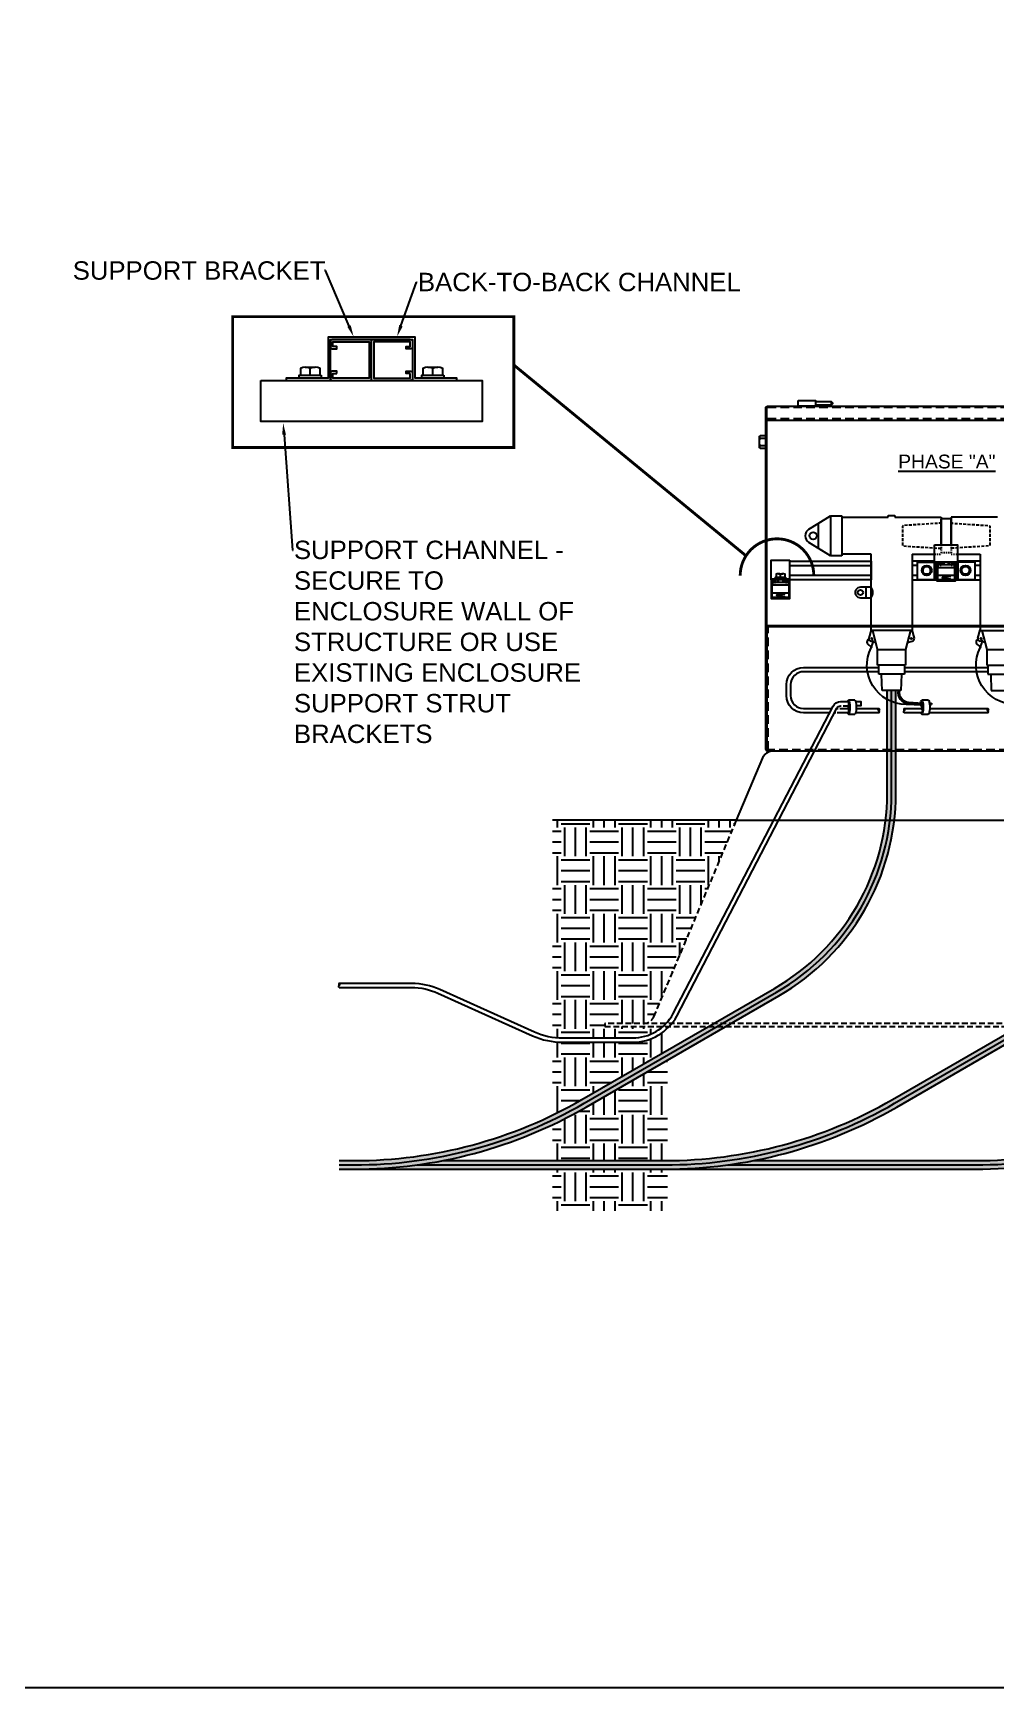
# Model space of a CAD drawing. Header units: feet. Extents: x -689 to 1837, y -511 to 1546.
# Drawn here: x 123.9 to 207.6, y 0 to 144 of the extents above; entities that cross this region are included whole.
import ezdxf
from ezdxf import colors
from ezdxf.entities.mleader import LeaderData, LeaderLine
from ezdxf.math import Vec2, Vec3

# ---------------------------------------------------------------- set-up
doc = ezdxf.new("R2010")
doc.units = ezdxf.units.FT
doc.header["$MEASUREMENT"] = 0
doc.linetypes.add('HIDDEN', pattern=[0.375, 0.25, -0.125])
doc.linetypes.add('PHANTOM2', pattern=[1.25, 0.625, -0.125, 0.125, -0.125, 0.125, -0.125])
for name, color, linetype in [('E-CABL-ACF', 1, 'AC_CABLE_FEEDER'), ('E-CABL-UG4', 64, 'GROUND_WIRE_G4'), ('E-DETL', 7, 'Continuous'), ('E-DETL-1', 7, 'Continuous'), ('E-EQPM-ENCL', 8, 'Continuous'), ('E-EQPM-HRDW', 16, 'Continuous'), ('E-FIN-GR', 4, 'Continuous'), ('E-GRND', 3, 'Continuous'), ('E-HATCH', 9, 'Continuous'), ('G-ANNO-TEXT', 1, 'Continuous'), ('G-DETL-LINE', 153, 'PHANTOM2')]:
    doc.layers.add(name, color=color, linetype=linetype)
doc.layers.add('G-NPLT', color=67, linetype='Continuous', plot=False)
doc.styles.add('NEI-A', font='arial.ttf')
doc.styles.get("Standard").update_dxf_attribs({"font": 'arial.ttf'})
doc.linetypes.add('AC_CABLE_FEEDER', pattern='A,0.2,-0.05,0,-0.05,0.2,-0.12,["ACF",Standard,S=0.1,R=0,X=-0.05,Y=-0.05],-0.3,0.2,-0.05,0,-0.05', length=1.22)
doc.linetypes.add('GROUND_WIRE_G4', pattern='A,1,-0.2,["G4",Standard,S=0.1,R=0,X=-0.1,Y=-0.05],-0.2', length=1.4)

msp = doc.modelspace()

# ---------------------------------------------------------------- hatches: boundary and pattern name
at = {"layer": 'E-CABL-ACF', "linetype": 'Continuous'}
h = msp.add_hatch(color=254, dxfattribs=at)
h.dxf.hatch_style = 1
h.paths.add_polyline_path([(198.8637558182241, 77.83925205791473), (198.8637558182241, 86.7777128710178), (198.1137558182241, 86.7777128710178), (198.1137558182241, 77.83925205791462, -0.2679491924311193), (188.3012558182242, 60.84350350864519), (171.5681684699591, 51.18265102375067, -0.1316524975874002), (151.7556684699584, 45.87390764870894), (150.473636167204, 45.87390764870894), (150.473636167204, 45.12390764870889), (151.7556684699589, 45.12390764870892, 0.1316524975873981), (171.9431684699592, 50.53313197091239), (188.6762558182243, 60.19398445580688, 0.2679491924311199)])
h = msp.add_hatch(color=254, dxfattribs=at)
h.dxf.hatch_style = 1
h.paths.add_polyline_path([(215.676817229296, 60.19398445580699, 0.01671421259999814), (216.8327804759838, 60.91393177819662, -0.009947953082728946), (216.1630625313066, 61.37074313245946, -0.01286600692045519), (215.3018172292958, 60.84350350864519), (198.5687298810307, 51.18265102375067, -0.1316524975873972), (178.7562298810305, 45.87390764870894), (159.5016351623739, 45.87390764870894, -0.0482993542958099), (151.7556684699589, 45.12390764870889), (178.7562298810305, 45.12390764870892, 0.1316524975873979), (198.9437298810308, 50.53313197091239)])
edge = h.paths.add_edge_path()
edge.add_line((225.8643172292958, 77.83925205791476), (225.8643172292958, 86.7777128710178))
edge.add_line((225.8643172292958, 86.7777128710178), (225.1143172292958, 86.7777128710178))
edge.add_line((225.1143172292958, 86.7777128710178), (225.1143172292957, 77.83925205791462))
edge.add_arc((205.4893172292957, 77.83925205791473), 19.62499999999999, 305.2917184293473, 359.99999999999966, ccw=False)
edge.add_arc((227.9768193131712, 77.97121829731284), 19.62499999999914, 235.3807459227897, 237.7239554549984)
edge.add_arc((205.4893172292957, 77.83925205791479), 20.37500000000004, 306.1100864085364, 359.9999999999999)
h = msp.add_hatch(color=254, dxfattribs=at)
h.dxf.hatch_style = 1
h.paths.add_polyline_path([(242.676817229296, 60.19398445580696, 0.01671421260000037), (243.8327804759838, 60.91393177819662, -0.009947953082728903), (243.1630625313066, 61.37074313245946, -0.012866006920456), (242.3018172292958, 60.84350350864522), (230.347354386995, 53.94159116862536), (231.0973543869951, 53.50857846673312)])
edge = h.paths.add_edge_path()
edge.add_line((252.8643172292958, 77.83925205791476), (252.8643172292958, 86.7777128710178))
edge.add_line((252.8643172292958, 86.7777128710178), (252.1143172292958, 86.7777128710178))
edge.add_line((252.1143172292958, 86.7777128710178), (252.1143172292957, 77.83925205791462))
edge.add_arc((232.4893172292957, 77.83925205791476), 19.62499999999999, 305.2917184293473, 359.9999999999996, ccw=False)
edge.add_arc((254.976819313172, 77.97121829731302), 19.62499999999972, 235.3807459227882, 237.723955454997)
edge.add_arc((232.4893172292957, 77.83925205791473), 20.37500000000004, 306.1100864085365, 360.0000000000001)
edge = h.paths.add_edge_path()
edge.add_line((225.9437298810314, 50.5331319709127), (230.347354386995, 53.07556576484085))
edge.add_line((230.347354386995, 53.07556576484085), (229.5973543869949, 53.50857846673312))
edge.add_line((229.5973543869949, 53.50857846673312), (225.5687298810303, 51.1826510237505))
edge.add_arc((205.7562298810304, 85.49890764870898), 39.62500000000004, 269.99999999999994, 299.99999999999983, ccw=False)
edge.add_line((205.7562298810304, 45.87390764870894), (186.5021965734457, 45.87390764870894))
edge.add_arc((178.7562298810303, 85.49890764871319), 40.37500000000426, 270.0000000000002, 281.0608009807647, ccw=False)
edge.add_line((178.7562298810305, 45.12390764870892), (205.7562298810305, 45.12390764870892))
edge.add_arc((205.7562298810305, 85.49890764870898), 40.37500000000006, 270, 300.0000000000014)
at = {"layer": 'E-HATCH'}
h = msp.add_hatch(dxfattribs=at)
h.set_pattern_fill('EARTH', color=252, scale=10)
h.set_pattern_definition([(0, (202.2549847519049, 57.65819723804398), (2.5, 2.5), [2.5, -2.5]), (0, (202.2549847519049, 58.59569723804398), (2.5, 2.5), [2.5, -2.5]), (0, (202.2549847519049, 59.53319723804398), (2.5, 2.5), [2.5, -2.5]), (90, (202.5674847519049, 59.84569723804398), (-2.5, 2.5), [2.5, -2.5]), (90, (203.5049847519049, 59.84569723804398), (-2.5, 2.5), [2.5, -2.5]), (90, (204.4424847519049, 59.84569723804398), (-2.5, 2.5), [2.5, -2.5])])
h.paths.add_polyline_path([(185.0169570937748, 75.49890764870892), (169.0169570937748, 75.49890764870892), (169.0169570937748, 56.61200389098124, 0.03687631538481562), (169.8983862664882, 56.54690764870892), (175.9748045138065, 56.54690764870889, 0.1826758136816018), (178.6205558248711, 57.54690764870892), (173.5615620180128, 57.54690764870892), (173.5615620180128, 57.8109076487089), (176.9778962904132, 57.8109076487089, 0.2993854831153145), (177.850331785612, 58.43224737964234)])
h.paths.add_polyline_path([(179.0169570937748, 55.48321114084739), (179.0169570937748, 57.40271734273315, -0.1946295855007269), (175.9748045138065, 56.17190764870895), (169.8983862664882, 56.17190764870892, -0.03469084571045215), (169.0169570937748, 56.23313638159052), (169.0169570937748, 49.83115554620993, 0.01822105080365961), (171.5681684699589, 51.18265102375059)])
h.paths.add_polyline_path([(179.0169570937748, 54.61718573706289), (171.9431684699592, 50.53313197091239, -0.02046448334687046), (169.0169570937748, 48.99974957560641), (169.0169570937748, 45.87390764870894), (178.7562298810305, 45.87390764870894, 0.001644979995605991), (179.0169570937748, 45.87476543312865)])
h.paths.add_polyline_path([(179.0169570937748, 45.12390764870892), (178.7562298810305, 45.12390764870892), (169.0169570937748, 45.12390764870892), (169.0169570937748, 41.49890764870892), (179.0169570937748, 41.49890764870892)])

# ---------------------------------------------------------------- linework, layer by layer
at = {"layer": 'Defpoints', "linetype": 'Continuous', "flags": 128}
for points in [[(150.473636167204, 45.49890764870894), (151.7556684699589, 45.49890764870894, 0.1316524975873957), (171.7556684699589, 50.85789149733136), (188.4887558182241, 60.51874398222596, 0.2679491924311234), (198.4887558182241, 77.83925205791476), (198.4887558182241, 86.7777128710178)], [(157.2457162839588, 45.49890764870892), (178.7562298810305, 45.49890764870894, 0.1316524975873957), (198.7562298810305, 50.85789149733136), (215.4893172292957, 60.51874398222596, 0.2679491924311234), (225.4893172292958, 77.83925205791476), (225.4893172292958, 86.7777128710178)], [(184.2462776950304, 45.49890764870892), (205.7562298810305, 45.49890764870894, 0.1316524975873957), (225.7562298810305, 50.85789149733136), (242.4893172292957, 60.51874398222596, 0.2679491924311234), (252.4893172292958, 77.83925205791476), (252.4893172292958, 86.7777128710178)]]:
    msp.add_lwpolyline(points, format="xyb", dxfattribs=at)
at = {"layer": 'E-CABL-ACF', "linetype": 'Continuous'}
msp.add_line((150.473636167204, 45.12390764870892), (205.7562298810305, 45.12390764870892), dxfattribs=at)
at = {"layer": 'E-CABL-ACF', "linetype": 'Continuous', "flags": 128}
for points in [[(150.473636167204, 45.87390764870894), (151.7556684699589, 45.87390764870894, 0.1316524975873954), (171.5681684699588, 51.18265102375056), (188.3012558182241, 60.84350350864514, 0.2679491924311225), (198.1137558182241, 77.83925205791476), (198.1137558182241, 86.7777128710178)], [(151.7556684699589, 45.12390764870892, 0.1316524975873956), (171.9431684699589, 50.53313197091219), (188.6762558182241, 60.19398445580679, 0.2679491924311228), (198.8637558182241, 77.83925205791476), (198.8637558182241, 86.7777128710178)], [(159.5016351623742, 45.87390764870894), (178.7562298810305, 45.87390764870894, 0.1316524975873954), (198.5687298810304, 51.18265102375056), (215.3018172292958, 60.84350350864516, 0.012866006920455), (216.1630625313065, 61.3707431324594, 0.01286600692045636)], [(178.7562298810305, 45.12390764870892, 0.1316524975873956), (198.9437298810305, 50.53313197091219), (215.6768172292961, 60.19398445580699, 0.01671421259999776), (216.8327804759838, 60.91393177819662, 0.0167142126000048)], [(186.5021965734457, 45.87390764870894), (205.7562298810305, 45.87390764870894, 0.1316524975873954), (225.5687298810304, 51.18265102375056), (229.5973543869949, 53.50857846673312)], [(205.7562298810305, 45.12390764870892, 0.1316524975873956), (225.9437298810305, 50.53313197091219), (230.347354386995, 53.07556576484085)]]:
    msp.add_lwpolyline(points, format="xyb", dxfattribs=at)
at = {"layer": 'E-CABL-UG4', "linetype": 'Continuous', "flags": 128}
for points in [[(190.8398693116758, 84.82493034176062, -0.4142135623730951), (189.3398693116758, 86.32493034176062), (189.3398693116758, 87.27802168152868, -0.4142135623730951), (190.8398693116758, 88.77802168152868), (197.3683098754286, 88.77802168152868)], [(197.3683098754286, 88.40302168152871), (190.8398693116758, 88.40302168152871, 0.4142135623730951), (189.7148693116758, 87.27802168152868), (189.7148693116758, 86.32493034176062, 0.4142135623730951), (190.8398693116758, 85.19993034176062)], [(197.3781900502164, 84.82493034176073, 0.5127015254162051), (197.3781900502164, 85.01243034176073, -0.5127015254162851), (197.3781900502164, 85.19993034176073, -0.5127015254162851), (197.3781900502164, 85.01243034176073, 0.5127015254162851)], [(206.8656921340917, 84.82493034176073, 0.5127015254162051), (206.8656921340917, 85.01243034176073, -0.5127015254162851), (206.8656921340917, 85.19993034176073, -0.5127015254162851), (206.8656921340917, 85.01243034176073, 0.5127015254162851)]]:
    msp.add_lwpolyline(points, format="xyb", dxfattribs=at)
at = {"layer": 'E-DETL'}
for p, q in [((191.3098289857642, 100.8120876604725), (192.1042783129184, 101.3080610037925)), ((192.1042783129184, 101.3080610037925), (193.1771577170782, 101.9778578347086)), ((192.1042783129184, 101.3080610037925), (192.1042783129184, 99.15944080288116)), ((193.1771577170782, 101.9778578347086), (193.1771577170782, 98.4896441190293)), ((193.1771577170782, 101.9778578347086), (194.1760552674099, 101.9778578347086)), ((194.1760552674099, 101.9778578347086), (194.1760552674099, 98.4896441190293)), ((194.1760552674099, 101.8510137316798), (198.2007086392115, 101.8510137316798)), ((198.2007086392115, 101.8510137316798), (198.2007086392115, 101.988417489958)), ((198.2007086392115, 101.988417489958), (198.7768029788538, 101.988417489958)), ((198.7768029788538, 101.988417489958), (198.7768029788538, 101.8510137316798)), ((198.7768029788538, 101.8510137316798), (202.8014563874214, 101.8510137316798)), ((202.8014563874214, 101.8510137316798), (202.8014563874214, 99.43698102118898)), ((207.6882107414699, 101.8510137316798), (203.6635573329022, 101.8510137316798)), ((203.6635573329022, 101.8510137316798), (203.6635573329022, 99.43698102118898)), ((193.1771577170782, 98.4896441190293), (191.3098289857642, 99.65541429326541)), ((194.1760552674099, 98.4896441190293), (193.1771577170782, 98.4896441190293)), ((196.7076422056792, 98.61648822205817), (194.1760552674099, 98.61648822205817)), ((196.7076422056792, 91.9782907999631), (196.7076422056792, 98.61648822205817)), ((200.2698694307691, 98.61648822205817), (202.2325068601618, 98.61648822205817)), ((200.2698694307691, 98.61648822205817), (200.2698694307691, 91.9782907999631)), ((204.2325068601618, 98.61648822205817), (206.1951442895545, 98.61648822205817)), ((206.1951442895545, 98.61648822205817), (206.1951442895545, 91.9782907999631)), ((196.7076422056792, 95.76001360621987), (195.7823938681965, 95.76001360621987)), ((196.2450180369378, 95.76001360621987), (196.2450180369378, 94.83476526873713)), ((195.7823938681965, 94.83476526873713), (196.7076422056792, 94.83476526873713)), ((196.7076422056792, 92.06077576239187), (196.5068162304393, 91.33351018837669)), ((196.7023781690797, 91.04811095656174), (197.1198856324382, 90.93712229287934)), ((200.2698694307691, 91.9782907999631), (196.7076422056792, 91.9782907999631)), ((197.2731767797739, 90.33990844052514), (196.8503418399697, 91.9782907999631)), ((200.1271697964786, 91.9782907999631), (199.7043348750574, 90.33990844052514)), ((199.8576260040101, 90.93712229287934), (200.2751334673686, 91.04811095656174)), ((200.470695406009, 91.33351018837669), (200.2698694307691, 92.06077576239187)), ((205.9943183143146, 91.33351018837669), (206.1951442895545, 92.06077576239187)), ((206.6073877163135, 90.93712229287934), (206.1898802529551, 91.04811095656174)), ((206.1951442895545, 91.9782907999631), (209.7573715146444, 91.9782907999631)), ((206.3378439238451, 91.9782907999631), (206.7606788452662, 90.33990844052514)), ((197.2731767797739, 88.97633403883634), (197.2731767797739, 90.33990844052514)), ((197.2731767797739, 90.33990844052514), (199.7043348750574, 90.33990844052514)), ((199.7043348750574, 90.33990844052514), (199.7043348750574, 88.97633403883634)), ((206.7606788452662, 90.33990844052514), (206.7606788452662, 88.97633403883634)), ((206.7606788452662, 90.33990844052514), (209.1918369405498, 90.33990844052514)), ((199.7043348750574, 88.97633403883634), (197.2731767797739, 88.97633403883634)), ((197.3683098754286, 88.20470932422103), (197.3683098754286, 88.97633403883634)), ((199.6092017610197, 88.20470932422103), (197.3683098754286, 88.20470932422103)), ((197.6272621548518, 88.16240687733378), (197.579695616216, 88.20470932422103)), ((197.6695646936543, 86.7777128710178), (197.6272621548518, 88.16240687733378)), ((199.3502494632135, 88.16240687733378), (199.307946942794, 86.7777128710178)), ((199.3978160202323, 88.20470932422103), (199.3502494632135, 88.16240687733378)), ((199.6092017610197, 88.97633403883634), (199.6092017610197, 88.20470932422103)), ((206.7606788452662, 88.97633403883634), (209.1918369405498, 88.97633403883634)), ((206.8558119593039, 88.97633403883634), (206.8558119593039, 88.20470932422103)), ((206.8558119593039, 88.20470932422103), (209.096703844895, 88.20470932422103)), ((207.0671977000914, 88.20470932422103), (207.1147642571102, 88.16240687733378)), ((207.1147642571102, 88.16240687733378), (207.1570667775296, 86.7777128710178)), ((199.307946942794, 86.7777128710178), (197.6695646936543, 86.7777128710178)), ((207.1570667775296, 86.7777128710178), (208.7954490266694, 86.7777128710178))]:
    msp.add_line(p, q, dxfattribs=at)
at = {"layer": 'E-DETL', "linetype": 'HIDDEN', "ltscale": 0.25}
for p, q in [((202.8014563874214, 99.43698102118898), (202.8014563874214, 98.61648822205817)), ((203.6635573329022, 99.43698102118898), (203.6635573329022, 98.61648822205817)), ((202.2325068601618, 98.61648822205817), (202.8014563874214, 98.61648822205817)), ((203.6635573329022, 98.61648822205817), (204.2325068601618, 98.61648822205817))]:
    msp.add_line(p, q, dxfattribs=at)
at = {"layer": 'E-DETL', "linetype": 'HIDDEN', "flags": 128}
for points in [[(202.8014563874214, 101.4363627348335), (202.7559823324956, 101.3456869247119), (202.6879073999718, 101.3229498972489), (199.4883855713556, 101.1187250996777), (199.4430476662948, 101.0733871946169), (199.4430476662948, 99.37151388152316), (199.4883855713556, 99.34877685406022), (202.6879073999718, 99.14455205648898), (202.7559823324956, 99.12181502902604), (202.8014563874214, 99.03113921890443)], [(203.6635573329022, 101.4363627348335), (203.7090313878281, 101.3456869247119), (203.7771063203518, 101.3229498972489), (206.976628148968, 101.1187250996777), (207.0219660540288, 101.0733871946169), (207.0219660540288, 99.37151388152316), (206.976628148968, 99.34877685406022), (203.7771063203518, 99.14455205648898), (203.7090313878281, 99.12181502902604), (203.6635573329022, 99.03113921890443)]]:
    msp.add_lwpolyline(points, dxfattribs=at)
at = {"layer": 'E-DETL', "linetype": 'Continuous', "flags": 128}
for points in [[(202.8014563874214, 99.43698102118898), (202.8014563874214, 101.6405875324048), (202.8240572650193, 101.7086624649285), (202.8921321975431, 101.7313994923914), (203.5728815227806, 101.7313994923914)], [(203.6635573329022, 99.43698102118898), (203.6635573329022, 101.6405875324048), (203.6409564553044, 101.7086624649285), (203.5728815227806, 101.7313994923914)]]:
    msp.add_lwpolyline(points, dxfattribs=at)
at = {"layer": 'E-DETL', "linetype": 'HIDDEN', "ltscale": 0.25, "flags": 128}
msp.add_lwpolyline([(203.6635573329022, 98.82691442133319), (203.6409564553044, 98.75883948880943), (203.5728815227806, 98.73610246134649), (202.8921321975431, 98.73610246134649), (202.8240572650193, 98.75883948880943), (202.8014563874214, 98.82691442133319)], dxfattribs=at)
at = {"layer": 'E-DETL', "color": 41}
for centre, radius in [((191.6708836259498, 100.233750976869), 0.3171103352500231), ((195.7823938681965, 95.2973894374785), 0.231312084370685), ((196.7730564080782, 91.29378474856338), 0.04886597132423846), ((200.2044552467531, 91.29378474856338), 0.04886597132423846), ((206.2605584735705, 91.29378474856338), 0.04886597132423846)]:
    msp.add_circle(centre, radius, dxfattribs=at)
at = {"layer": 'E-DETL'}
for centre, radius, start, end in [((191.6708835710884, 100.2337509514722), 0.6817871827491256, 121.9764602505425, 238.0235130565208), ((195.7823938681964, 95.2973894374785), 0.462624168741371, 89.99999999999675, 270.0000000000032), ((196.127501691795, 95.2973894374785), 0.7420135695211753, 321.429926918402, 38.57007308159768), ((196.7705405567082, 91.30451872079342), 0.2653130706517052, 173.7266101157809, 255.1130106203289), ((200.2069709702774, 91.30451874806252), 0.2653131763633528, 284.8869897918246, 6.273411890352554), ((206.2580426405836, 91.30451872079342), 0.2653130706517117, 173.7266101157828, 255.1130106203289)]:
    msp.add_arc(centre, radius, start, end, dxfattribs=at)
at = {"layer": 'E-DETL-1', "color": 3}
for p, q in [((194.7261407081615, 85.42833606096158), (194.7093655208614, 85.37668231378396)), ((194.7093655208614, 85.3766823137403), (194.7446168173146, 85.3766823137403)), ((194.736922874104, 85.19993034176062), (194.7093655208614, 85.24468731271102)), ((194.7093655208614, 85.24468731271102), (194.7446168173146, 85.24468731271102)), ((194.736922874104, 85.19993034176062), (194.7623532492084, 85.19993034176062))]:
    msp.add_line(p, q, dxfattribs=at)
at = {"layer": 'E-DETL-1', "color": 64, "linetype": 'Continuous', "flags": 128}
for points in [[(199.6092017610197, 88.77802168152868), (206.8558119593039, 88.77802168152868)], [(206.8558119593039, 88.40302168152868), (199.6092017610197, 88.40302168152868)], [(190.8398693116758, 85.19993034176062), (193.2996460709783, 85.19993034176062)], [(193.7223025715933, 85.19993034176062), (193.8537203680352, 85.19993034176062)], [(193.9870907042237, 85.19993034176062), (194.7623532492092, 85.19993034176062)], [(194.2872325754901, 85.42833606096161), (194.7644141527825, 85.42833606096161)], [(195.3731524231507, 85.80333606096158), (195.8103699100156, 85.80333606096158), (195.8103699100156, 85.42833606096158), (195.4226709813313, 85.42833606096158)], [(195.4229414224975, 85.19993034176059), (197.3781900502162, 85.19993034176059)], [(199.5993215862321, 85.19993034176059), (201.1461158374752, 85.19993034176059)], [(201.8067040107635, 85.19993034176059), (206.8656921340915, 85.19993034176059)], [(193.104675515478, 84.82493034176062), (190.8398693116758, 84.82493034176062)], [(193.6398429277474, 84.82493034176062), (193.527332016093, 84.82493034176062)], [(194.736922874104, 84.82493034176062), (193.7468539088245, 84.82493034176062)], [(197.3781900502162, 84.82493034176062), (195.3750957913653, 84.82493034176062)], [(201.12068546237, 84.82493034176062), (199.5993215862321, 84.82493034176062)], [(206.8656921340915, 84.82493034176062), (201.7588583796312, 84.82493034176062)]]:
    msp.add_lwpolyline(points, dxfattribs=at)
for points in [[(150.4730747561323, 61.30623164870888), (156.74514494181, 61.30623164870888, -0.106093529352264), (159.2069972137658, 60.77791177377704), (167.4365339945323, 57.07522752364073, 0.1060935293522636), (169.8983862664882, 56.54690764870889), (175.9748045138065, 56.54690764870889, 0.2737845770903565), (179.4815756923162, 58.62270498225873), (193.4098329894898, 85.41186026284925, -0.2747091774551156), (194.068589694701, 85.80333606096158), (194.7623532492092, 85.80333606096158)], [(150.4730747561323, 60.93123164870891), (156.74514494181, 60.93123164870891, -0.1060935293522639), (159.0531314467685, 60.43593176596033), (167.2826682275351, 56.73324751582398, 0.1060935293522637), (169.8983862664882, 56.17190764870892), (175.9748045138065, 56.17190764870892, 0.2740483182318211), (179.8123989570674, 58.4460759350648), (193.7406290582892, 85.23517890784976, -0.2725991583270304), (194.068589694701, 85.42833606096161), (194.0979754365807, 85.42833606096161)], [(199.599321586232, 84.82493034176073, -0.5127015254162051), (199.599321586232, 85.0124303417607, 0.5127015254162851), (199.599321586232, 85.19993034176073, 0.5127015254162851), (199.599321586232, 85.0124303417607, -0.5127015254162851)], [(150.4730747561323, 60.93123164870888, -0.5127015254162051), (150.4730747561323, 61.11873164870885, 0.5127015254162851), (150.4730747561323, 61.30623164870888, 0.5127015254162851), (150.4730747561323, 61.11873164870885, -0.5127015254162851)]]:
    msp.add_lwpolyline(points, format="xyb", dxfattribs=at)
at = {"layer": 'E-DETL-1', "color": 3}
for points in [[(195.3022717950088, 85.91409053242299), (194.736922874104, 85.91409053240844)], [(194.736922874104, 84.70727909400651), (195.3022717950088, 84.70727909402834)]]:
    msp.add_lwpolyline(points, dxfattribs=at)
for centre, major_axis, ratio, start_param, end_param in [((194.7093655208609, 85.61238767280796), (9.712641621792082e-15, 0.2357053590621091), 0.3341109435686245, 2.466828951750812, 3.141592653589915), ((194.7901892870463, 85.31068481320747), (-1.410668234922484e-15, 0.0931652905120951), 0.6930341515250552, 0.7820721365866139, 2.359520516723306), ((194.736922874104, 85.00898195360699), (-2.870044594784517e-16, 0.184051611843131), 0.2738422828485129, 3.141592653589786, 4.71238898038469), ((194.6933396683566, 85.61238767280796), (1.338345358545851e-14, 0.2812967402166976), 0.3341109435685826, 3.71956504028886, 5.458536364025922), ((194.6933396683566, 85.00898195360699), (9.971041190060475e-15, 0.281296740216646), 0.3341109435686422, -1.570796326794885, -0.577972386535985)]:
    msp.add_ellipse(centre, major_axis=major_axis, ratio=ratio, start_param=start_param, end_param=end_param, dxfattribs=at)
at = {"layer": 'E-DETL-1', "color": 3, "extrusion": (0, 0, -1)}
for centre, major_axis, ratio, start_param, end_param in [((194.7093655208609, 85.00898195365065), (-1.457410392794368e-14, 0.2357053590621092), 0.3341109435685875, -0.6264485090081365, 1.84519066692701e-13), ((194.736922874104, 85.31068481320747), (-9.458450519297747e-16, 0.6034057191992003), 0.2034371952475227, -0.6155585238535991, 3.776677567129981), ((195.3022717950084, 85.3106848132293), (0, -0.6034057191990029), 0.2034371952475886, 3.141592653589793, 6.283185307179587)]:
    msp.add_ellipse(centre, major_axis=major_axis, ratio=ratio, start_param=start_param, end_param=end_param, dxfattribs=at)
at = {"layer": 'E-EQPM-ENCL', "color": 7, "ltscale": 5}
for points in [[(187.6407821227736, 111.3892419991716), (187.527369285189, 111.3892419991716), (187.527369285189, 81.68597054121938), (187.5727071902498, 81.59515858123268), (187.6407821227736, 81.52708364870892), (272.824095447685, 81.52708364870892), (272.8921703802088, 81.59515858123268), (272.9376444351346, 81.68597054121938), (272.9376444351346, 111.3892419991716), (272.824095447685, 111.3892419991716)], [(187.6407821227736, 111.5027909866212), (272.824095447685, 111.5027909866212)], [(187.6407821227736, 92.30566001492414), (187.6407821227736, 111.5027909866212)], [(190.370111198261, 112.0019163918854), (191.8677597137834, 112.0019163918854), (191.8677597137834, 111.5026548367562), (190.370111198261, 111.5026548367562), (190.370111198261, 112.0019163918854)], [(191.8677597137834, 111.9111044318987), (193.2519953917213, 111.9111044318987), (193.2519953917213, 111.5934667967429), (191.8677597137834, 111.5934667967429)], [(193.2519953917213, 111.9111044318987), (193.3654082293059, 111.7976915943141), (193.3654082293059, 111.7068796343274), (193.2519953917213, 111.5934667967429)], [(187.6407821227736, 110.2774422011938), (272.824095447685, 110.2774422011938)], [(187.527369285189, 108.9385444283167), (187.0508447575228, 108.9385444283167), (186.982769824999, 108.8704694957929), (186.982769824999, 107.9174204404605), (187.0508447575228, 107.8493455079367), (187.527369285189, 107.8493455079367)], [(186.982769824999, 108.8704694957929), (187.0440617810528, 108.7117187531476), (186.982769824999, 108.5529680105022)], [(186.982769824999, 108.2349219257513), (187.0440617810528, 108.0761711831059), (186.982769824999, 107.9174204404605)], [(187.0440617810528, 108.7117187531476), (187.527369285189, 108.7117187531476)], [(187.0440617810528, 108.0761711831059), (187.527369285189, 108.0761711831059)], [(272.824095447685, 92.30566001492414), (187.527369285189, 92.30566001492414)], [(187.6407821227736, 92.41907285250872), (272.824095447685, 92.41907285250872)]]:
    msp.add_lwpolyline(points, dxfattribs=at)
at = {"layer": 'E-EQPM-ENCL', "linetype": 'HIDDEN', "ltscale": 3}
for points in [[(272.824095447685, 111.3892419991716), (187.6407821227736, 111.3892419991716)], [(272.824095447685, 110.3908550387783), (187.6407821227736, 110.3908550387783)], [(187.7541949603582, 81.61789560869562), (187.7541949603582, 92.30566001492414)], [(272.7106826101005, 81.61789560869562), (187.7541949603582, 81.61789560869562)]]:
    msp.add_lwpolyline(points, dxfattribs=at)
at = {"layer": 'E-EQPM-ENCL'}
for points in [[(187.6407821227736, 92.30566001492414), (187.6407821227736, 81.68597054121938)], [(187.7541949603582, 81.61789560869562), (187.7088570552974, 81.61789560869562), (187.6635191502365, 81.6404964862935), (187.6407821227736, 81.68597054121938)]]:
    msp.add_lwpolyline(points, dxfattribs=at)
at = {"layer": 'E-EQPM-ENCL', "linetype": 'Continuous', "ltscale": 2}
msp.add_lwpolyline([(185.0169570937748, 75.49890764870892), (187.2895620180128, 80.91090764870893, -0.3011931925953308), (188.2135620180128, 81.52708364870892), (272.2513155524458, 81.52708364870892, -0.2307079521796871), (273.1753155524459, 80.91090764870893), (275.4436325927139, 75.50911885075183)], format="xyb", dxfattribs=at)
at = {"layer": 'E-EQPM-ENCL', "linetype": 'HIDDEN', "ltscale": 2}
msp.add_lwpolyline([(176.9056500180128, 57.8109076487089, 0.3046587902180598), (177.8296500180128, 58.38299564870891), (185.0169570937748, 75.49890764870892)], format="xyb", dxfattribs=at)
at = {"layer": 'E-EQPM-ENCL', "linetype": 'Continuous', "ltscale": 2}
msp.add_lwpolyline([(185.0169570937748, 75.49890764870892), (275.4193155524458, 75.49890764870892)], dxfattribs=at)
at = {"layer": 'E-EQPM-ENCL', "linetype": 'HIDDEN', "ltscale": 2}
msp.add_lwpolyline([(286.8592275524458, 57.8109076487089), (173.5615620180128, 57.8109076487089), (173.5615620180128, 57.54690764870892), (286.8592275524458, 57.54690764870892)], close=True, dxfattribs=at)
at = {"layer": 'E-EQPM-HRDW'}
for p, q in [((202.2325092104825, 97.93698484974223), (202.2325092104825, 98.02698601983403)), ((204.2325092104825, 97.93698484974223), (204.2325092104825, 98.02698695590746))]:
    msp.add_line(p, q, dxfattribs=at)
at = {"layer": 'E-EQPM-HRDW', "flags": 128}
for points in [[(160.7001177067305, 113.7343165049239), (160.7001177067305, 113.9405665049239), (157.0563677067375, 113.9405665049239), (157.0563677067375, 117.5155745869342), (149.4938671908658, 117.5155584229108), (149.4938761325936, 113.9405824969778), (145.8501263905358, 113.9405665049233), (145.8501269064088, 113.7343165049239), (149.7001266484653, 113.7343330128515), (149.7001177067375, 117.3093089387845), (156.8501177067375, 117.3093240710605), (156.8501177067375, 113.7343165049239)], [(153.2751177067375, 113.7343165049239), (153.2751177067375, 117.3093165049239)], [(148.9029012615748, 114.2155745009505), (148.9029012615748, 113.9405745009505), (146.9911012615615, 113.9405745009505), (146.9911012615615, 114.2155745009505), (148.9029012615748, 114.2155745009505)], [(147.5183186866895, 114.9030745009505), (148.3756838364467, 114.9030745009505)], [(157.6473427067239, 113.9405665049239), (157.6473427067239, 114.2155665049239), (159.5591427067372, 114.2155665049239)], [(158.1745601318519, 114.9030665049239), (159.0319252816091, 114.9030665049239)], [(159.5591427067372, 114.2155665049239), (159.5591427067372, 113.9405665049239)], [(202.9825068601618, 97.73306839747985), (202.9825068601618, 97.93698102118898)], [(203.0215693601618, 97.93698102118898), (203.0215693601618, 97.73306839747985)], [(203.4434443601618, 97.73306839747985), (203.4434443601618, 97.93698102118898)], [(203.4825068601618, 97.93698102118898), (203.4825068601618, 97.73306839747985)], [(188.0273690287847, 96.49568968697736), (189.6523705248842, 96.49568968697736)], [(188.4053689224899, 96.49568968697736), (188.4053689224899, 96.62068968697736), (189.2743689224959, 96.62068968697736)], [(188.645013206639, 96.93318968697736), (189.0347246383468, 96.93318968697736)], [(189.2743689224959, 96.62068968697736), (189.2743689224959, 96.49568968697736)], [(200.7325092104825, 97.65202431056602), (200.2698717810898, 97.65202431056602)], [(200.7325092104825, 96.77702084718447), (200.2698717810898, 96.77702084718447)], [(203.7637568601618, 97.68698102118898), (203.7637568601618, 97.84323102118898), (203.9512568601618, 97.84323102118898), (203.9512568601618, 96.40573102118898), (202.5137568601618, 96.40573102118898), (202.5137568601618, 97.84323102118898), (202.7012568601618, 97.84323102118898)], [(202.5450068601618, 97.48207826963764), (202.5450068601618, 97.73306839747985), (202.7012568601618, 97.73306839747985)], [(202.7012568601618, 97.84318102118888), (202.7012568601618, 97.68698102118898)], [(202.7012568601618, 97.68698102118898), (202.7950068601618, 97.68698102118898)], [(202.7950068601618, 97.73306839747985), (203.6700068601618, 97.73306839747985)], [(202.9843692792762, 96.76688377274078), (203.5813537550472, 96.68480008030176), (202.8836599652765, 96.58206637566465), (203.5813537550472, 96.48613543477742), (203.0353045277858, 96.40573102118898)], [(203.4825068601618, 96.76688377274078), (203.4825068601618, 96.69479352118898), (203.4434443601618, 96.65573102118898), (203.0215693601618, 96.65573102118898), (202.9825068601618, 96.69479352118898), (202.9825068601618, 96.76688377274078)], [(202.9825068601618, 96.69479352118898), (203.4825068601618, 96.69479352118898)], [(203.0215693601618, 96.76688377274078), (203.0215693601618, 96.69479352118898)], [(203.4434443601618, 96.69479352118898), (203.4434443601618, 96.76688377274078)], [(203.6700068601618, 97.68698102118898), (203.7637568601618, 97.68698102118898)], [(203.7637568601618, 97.73306839747985), (203.9200068601618, 97.73306839747985), (203.9200068601618, 97.48207826963764)], [(206.1951466398752, 97.65202431056602), (205.7325092104825, 97.65202431056602)], [(206.1951466398752, 96.77702084718447), (205.7325092104825, 96.77702084718447)], [(189.3711245868061, 96.15568941696228), (189.3711245868061, 96.31193941696228), (189.5586245868061, 96.31193941696228), (189.5586245868061, 94.87443941696228), (188.1211245868061, 94.87443941696228), (188.1211245868061, 96.31193941696228), (188.3086245868061, 96.31193941696228)], [(188.1523745868061, 95.95078666541093), (188.1523745868061, 96.20177679325315), (188.3086245868061, 96.20177679325315)], [(188.3086245868061, 96.31188941696217), (188.3086245868061, 96.15568941696228)], [(188.3086245868061, 96.15568941696228), (188.4023745868061, 96.15568941696228)], [(188.4023745868061, 96.20177679325315), (189.2773745868061, 96.20177679325315)], [(188.5917370059204, 95.23559216851407), (189.1887214816915, 95.15350847607505), (188.4910276919207, 95.05077477143794), (189.1887214816915, 94.95484383055071), (188.6426722544301, 94.87443941696228)], [(188.5898745868061, 96.20177679325315), (188.5898745868061, 96.40568941696228), (188.6289370868061, 96.40568941696228), (188.6289370868061, 96.20177679325315)], [(189.0898745868061, 95.23559216851407), (189.0898745868061, 95.16350191696228), (189.0508120868061, 95.12443941696228), (188.6289370868061, 95.12443941696228), (188.5898745868061, 95.16350191696228), (188.5898745868061, 95.23559216851407)], [(188.5898745868061, 95.16350191696228), (189.0898745868061, 95.16350191696228)], [(188.6289370868061, 95.23559216851407), (188.6289370868061, 95.16350191696228)], [(189.0508120868061, 96.20177679325315), (189.0508120868061, 96.40568941696228), (189.0898745868061, 96.40568941696228), (189.0898745868061, 96.20177679325315)], [(189.0508120868061, 95.16350191696228), (189.0508120868061, 95.23559216851407)], [(189.2773745868061, 96.15568941696228), (189.3711245868061, 96.15568941696228)], [(189.3711245868061, 96.20177679325315), (189.5273745868061, 96.20177679325315), (189.5273745868061, 95.95078666541093)]]:
    msp.add_lwpolyline(points, dxfattribs=at)
for points in [[(156.6437577067373, 117.3093165049239), (149.9064777067377, 117.3093165049239, 0.4142136638329678), (149.7001177067375, 117.1029565049187), (149.7001177067375, 116.6906765049291, 0.4142135681213118), (149.9064777067377, 116.4843165049239), (150.2501177067375, 116.4843165049239), (150.2501177067375, 116.6905665049239), (149.9063677067375, 116.6905665049239), (149.9063677067375, 117.1030665049239), (153.0688677067375, 117.1030665049239), (153.0688677067375, 113.9405665049239), (149.9063677067375, 113.9405665049239), (149.9063677067375, 114.3530665049239), (150.2501177067375, 114.3530665049239)], [(156.8501177067375, 116.6906765049291, -0.414213472401433), (156.6437577067373, 116.4843165049239), (156.3001177067375, 116.4843165049239), (156.3001177067375, 116.6905665049239), (156.6438677067375, 116.6905665049239), (156.6438677067375, 117.1030665049239), (153.4813677067375, 117.1030665049239), (153.4813677067375, 113.9405665049239), (156.6438677067375, 113.9405665049239), (156.6438677067375, 114.3530665049239)], [(156.6437577067373, 117.3093165049239, -0.4142133766896887), (156.8501177067375, 117.1029565049187)], [(147.9470012615681, 114.2155745009505), (147.9470012615681, 114.7852173580933, 0.2749286535279571), (147.0896361118269, 114.7852173580933), (147.0896361118269, 114.2155745009507)], [(148.8043664113094, 114.2155745009507), (148.8043664113094, 114.7852173580933, 0.2749286535299922), (147.9470012615681, 114.7852173580933, 0.1349605268767945)], [(150.2501177067375, 114.3530665049239), (150.2501177067375, 114.5593165049239), (149.9064777067377, 114.5593165049239, 0.4142136638327661), (149.7001177067375, 114.3529565049187), (149.7001177067375, 113.9406765049291, 0.4142135681213118), (149.9064777067377, 113.7343165049239)], [(156.6438677067375, 114.3530665049239), (156.3001177067375, 114.3530665049239), (156.3001177067375, 114.5593165049239), (156.6437577067373, 114.5593165049239, -0.4142133766899913), (156.8501177067375, 114.3529565049187)], [(156.8501177067375, 113.9406765049291, -0.414213472401433), (156.6437577067373, 113.7343165049239)], [(158.6032427067305, 114.2155665049239), (158.6032427067305, 114.7852093620667, 0.2749286535279571), (157.7458775569893, 114.7852093620667), (157.7458775569893, 114.2155665049241)], [(159.4606078564718, 114.2155665049241), (159.4606078564718, 114.7852093620667, 0.2749286535299922), (158.6032427067305, 114.7852093620667, 0.1349605268767945)], [(202.5138068601642, 97.93698102118898, 0.4142136638374052), (202.4200068601618, 97.84318102118888), (202.4200068601618, 96.31198102118898), (204.0450068601618, 96.31198102118898), (204.0450068601618, 97.84318102118888, 0.4142134666557579), (203.9512068601595, 97.93698102118898)], [(202.7950068601618, 97.68698102118898), (202.7950068601618, 97.84318102118888, 0.4142134666555804), (202.7012068601595, 97.93698102118898)], [(203.7638068601642, 97.93698102118898, 0.4142136638374052), (203.6700068601618, 97.84318102118888), (203.6700068601618, 97.68698102118898)], [(188.8398689224929, 96.62068968697736), (188.8398689224929, 96.87961825840591, 0.27492865352795), (188.4501574907923, 96.87961825840591), (188.4501574907923, 96.62068968697747)], [(189.2295803541934, 96.62068968697747), (189.2295803541934, 96.87961825840591, 0.2749286535299918), (188.8398689224929, 96.87961825840591, 0.1349605268767945)], [(188.4023745868061, 96.15568941696228), (188.4023745868061, 96.31188941696217, 0.4142134666555804), (188.3085745868037, 96.40568941696228), (188.1211745868085, 96.40568941696228, 0.4142136638374052), (188.0273745868061, 96.31188941696217), (188.0273745868061, 94.78068941696228), (189.6523745868061, 94.78068941696228), (189.6523745868061, 96.31188941696217, 0.4142134666557579), (189.5585745868037, 96.40568941696228), (189.3711745868085, 96.40568941696228, 0.4142136638374052), (189.2773745868061, 96.31188941696217), (189.2773745868061, 96.15568941696228)]]:
    msp.add_lwpolyline(points, format="xyb", dxfattribs=at)
at = {"layer": 'E-EQPM-HRDW'}
for points in [[(143.6501306035476, 113.7343165049239), (162.9001226935034, 113.7343165049239), (162.9001226935034, 110.1593165049239), (143.6501306035476, 110.1593165049239)], [(202.2325068601618, 99.43698102118898), (204.2325068601618, 99.43698102118898), (204.2325068601618, 97.93698102118898), (202.2325068601618, 97.93698102118898)]]:
    msp.add_lwpolyline(points, close=True, dxfattribs=at)
for points in [[(189.6523705248842, 96.40569085706917), (188.0273690287847, 96.40568851688556), (188.0273690287847, 98.12068851688556), (189.6523705248842, 98.12069085706918)], [(189.6523705248842, 98.03068968697735), (196.7076434453795, 98.03068968697735), (196.7076434453795, 96.40568968697735), (189.6523705248842, 96.40568968697735), (189.6523705248842, 98.12069085706918)], [(196.7076422056792, 98.61644805354652), (194.1760552674099, 98.61644805354652)], [(202.2325068601618, 98.02702712441913), (200.2698717810898, 98.02702712441913)], [(202.2325068601618, 98.02698531777895), (200.7325092104825, 98.02698531777895)], [(200.7325092104825, 96.40198461572385), (200.7325092104825, 98.02698297759534), (202.2325068601618, 98.0269836796493)], [(200.7325092104825, 97.93698484974223), (202.2775094445008, 97.93698484974223)], [(202.1875089764641, 97.93698484974223), (202.1875073968396, 96.40198531777818), (202.2775078648763, 96.40198531777818), (202.2775094445008, 97.93698484974223)], [(204.2325068601618, 98.02698461572277), (205.7325092104825, 98.02698531777895), (205.7325092104825, 96.40198695590746), (204.0450068601618, 96.40198616609439)], [(205.7325092104825, 97.93698484974223), (204.1875089764641, 97.93698484974223), (204.1875073547162, 96.40198625385162), (204.2775078227529, 96.40198625385162), (204.2775094445008, 97.93698484974223)], [(206.1951466398752, 98.02702712441913), (204.2325068601618, 98.02702712441913)], [(205.7325092104825, 98.02698531777895), (204.2325068601618, 98.02698531777895)], [(189.6523705248842, 97.65568687312424), (196.7076434453795, 97.65568687312424)], [(196.7076434453795, 96.7806834097427), (189.6523705248842, 96.7806834097427)], [(202.5137568601618, 97.48207826963764), (203.9512568601618, 97.48207826963764)], [(203.9512568601618, 96.76688377274078), (202.5137568601618, 96.76688377274078)], [(188.1211245868061, 95.95078666541093), (189.5586245868061, 95.95078666541093)], [(189.5586245868061, 95.23559216851407), (188.1211245868061, 95.23559216851407)], [(200.2698717810898, 96.40202712441913), (202.4200068601618, 96.40202712441913)], [(202.4200068601618, 96.40198540553473), (200.7325092104825, 96.40198461572385)], [(204.0450068601618, 96.40202712441913), (206.1951466398752, 96.40202712441913)]]:
    msp.add_lwpolyline(points, dxfattribs=at)
at = {"layer": 'E-EQPM-HRDW', "flags": 128}
for points in [[(201.8825092104804, 97.40933951250986), (201.5450092104825, 97.60419522836014), (201.2075092104846, 97.40933951250986), (201.2075092104846, 97.0196280808093), (201.5450092104825, 96.82477236495902), (201.8825092104804, 97.0196280808093)], [(205.2575092104804, 97.40934185269347), (204.9200092104825, 97.60419756854375), (204.5825092104846, 97.40934185269347), (204.5825092104846, 97.01963042099291), (204.9200092104825, 96.82477470514263), (205.2575092104804, 97.01963042099291)]]:
    msp.add_lwpolyline(points, close=True, dxfattribs=at)
at = {"layer": 'E-EQPM-HRDW'}
for centre, radius in [((201.5450092104825, 97.21448379665958), 0.4345000000030268), ((201.5450092104825, 97.21448379665958), 0.3374999999978894), ((204.9200092104825, 97.21448613684319), 0.4345000000030268), ((204.9200092104825, 97.21448613684319), 0.3374999999978894)]:
    msp.add_circle(centre, radius, dxfattribs=at)
at = {"layer": 'E-FIN-GR', "flags": 128}
msp.add_lwpolyline([(185.0169570937748, 75.49890764870892), (169.0169570937748, 75.49890764870892)], dxfattribs=at)
at = {"layer": 'E-GRND'}
for p, q in [((201.12068546237, 85.46153624309139), (201.0931281091273, 85.37668231378396)), ((201.0931281091273, 85.3766823137403), (201.1283794055806, 85.3766823137403)), ((201.0931281091273, 85.24468731271102), (201.1283794055806, 85.24468731271102)), ((201.12068546237, 85.19993034176062), (201.0931281091273, 85.24468731271102)), ((201.12068546237, 85.46153624309139), (201.1564293013592, 85.46153624309139)), ((201.12068546237, 85.19993034176062), (201.1461158374744, 85.19993034176062)), ((201.965122398862, 85.67864706167117), (201.965122398862, 85.56544728637729))]:
    msp.add_line(p, q, dxfattribs=at)
at = {"layer": 'E-GRND', "flags": 128}
for points in [[(201.163274577927, 85.5001042874811), (199.7530667940163, 85.56032073280812, -0.5565621175140216), (196.7028025127619, 90.47927620003469), (196.8577763147053, 90.89054395434678)], [(210.6507766618024, 85.5001042874811), (209.2405688778917, 85.56032073280812, -0.5565621175140216), (206.1903045966372, 90.47927620003469), (206.3452783985806, 90.89054395434678)], [(201.1666329956669, 85.52682195588889), (199.9640730174733, 85.61902589391633, -0.4477691073643826), (199.0790607459958, 86.7777128710178, -0.4477691073643826)], [(201.1702301583893, 85.64007840047233), (199.9727270063521, 85.73189461622897, -0.4553600553897276), (199.1946087165082, 86.7777128710178)]]:
    msp.add_lwpolyline(points, format="xyb", dxfattribs=at)
at = {"layer": 'E-GRND', "linetype": 'Continuous', "flags": 128}
for points in [[(196.5252292730179, 90.7107306374181), (196.7633703998976, 90.54694717643136), (196.7075680637276, 90.55820920308938), (196.73529674561, 90.52961971983376), (196.7013560673885, 90.53665606443744), (196.729096943491, 90.50810889023992), (196.6951440710496, 90.51510292578538), (196.722884947152, 90.48655575158801), (196.6889320747107, 90.49354978713339), (196.7166729508131, 90.46500261293602), (196.6453063037575, 90.47988070933067)], [(206.0127313568932, 90.7107306374181), (206.250872483773, 90.54694717643136), (206.195070147603, 90.55820920308938), (206.2227988294853, 90.52961971983376), (206.1888581512638, 90.53665606443744), (206.2165990273664, 90.50810889023992), (206.182646154925, 90.51510292578538), (206.2103870310273, 90.48655575158801), (206.1764341585861, 90.49354978713339), (206.2041750346884, 90.46500261293602), (206.1328083876328, 90.47988070933067)]]:
    msp.add_lwpolyline(points, dxfattribs=at)
at = {"layer": 'E-GRND'}
for points in [[(201.6860343832748, 85.91409053242299), (201.12068546237, 85.91409053240844)], [(201.7833237942893, 85.67864706167117), (201.965122398862, 85.67864706167117)], [(201.797311840889, 85.56544728637729), (201.965122398862, 85.56544728637729)], [(201.12068546237, 84.70727909400651), (201.6860343832748, 84.70727909402834)]]:
    msp.add_lwpolyline(points, dxfattribs=at)
at = {"layer": 'E-GRND', "linetype": 'Continuous'}
for centre, radius, start, end in [((196.6679253243948, 90.99623936804832), 0.3191823904050451, 120.384093739791, 243.4443115222283), ((196.5253087026761, 91.01691426310194), 0.3556742441943705, 339.1882974839839, 55.46745720687302), ((206.1554274082702, 90.99623936804832), 0.3191823904050451, 120.384093739791, 243.4443115222283), ((206.0128107865515, 91.01691426310194), 0.3556742441943705, 339.1882974839839, 55.46745720687302)]:
    msp.add_arc(centre, radius, start, end, dxfattribs=at)
at = {"layer": 'E-GRND', "extrusion": (0, 0, -1)}
for centre, major_axis, ratio, start_param, end_param in [((201.12068546237, 85.31068481320747), (-9.758549086624702e-17, 0.6034057191992004), 0.203437195247522, -0.9702957704143687, 3.776677567129983), ((201.0931281091269, 85.00898195365065), (-1.603736737452424e-14, 0.2357053590621092), 0.3341109435685767, -0.6264485090081343, 2.031708135064036e-13), ((201.12068546237, 85.61238767280796), (-5.757497138073197e-16, 0.150851429841812), 0.3341109434754694, -1.334963189044483, 1.570796326794898), ((201.12068546237, 85.61238767280796), (1.574437277964439e-15, 0.1508514298418113), 0.3341109434754586, 3.141592653589761, 3.898960084715598), ((201.6860343832744, 85.3106848132293), (0, -0.6034057191990029), 0.2034371952475886, 3.141592653589793, 6.283185307179587)]:
    msp.add_ellipse(centre, major_axis=major_axis, ratio=ratio, start_param=start_param, end_param=end_param, dxfattribs=at)
at = {"layer": 'E-GRND'}
for centre, major_axis, ratio, start_param, end_param in [((201.0931281091269, 85.61238767280796), (1.081234987926588e-14, 0.2357053590621092), 0.3341109435686145, 2.044085402534359, 3.141592653589931), ((201.1739518753123, 85.31068481320747), (-1.410668234922484e-15, 0.0931652905120951), 0.6930341515250552, 0.7820721365866139, 2.359520516723306), ((201.12068546237, 85.00898195360699), (7.392539107778639e-16, 0.184051611843131), 0.2738422828485129, 3.141592653589809, 4.712388980384691), ((201.0771022566226, 85.61238767280796), (1.393932867609364e-14, 0.2812967402166993), 0.3341109435685789, 3.719565040288868, 4.712388980384707), ((201.0771022566226, 85.00898195360699), (9.971041190060475e-15, 0.281296740216646), 0.3341109435686422, -1.570796326794885, -0.577972386535985)]:
    msp.add_ellipse(centre, major_axis=major_axis, ratio=ratio, start_param=start_param, end_param=end_param, dxfattribs=at)
at = {"layer": 'G-DETL-LINE', "const_width": 0.2499999999277535}
msp.add_lwpolyline([(141.1964591295875, 119.294204837523), (165.6384065331815, 119.294204837523), (165.6384065331815, 107.9049109670129), (141.1964591295875, 107.9049109670129)], close=True, dxfattribs=at)
at = {"layer": 'G-DETL-LINE', "const_width": 0.2499999999277535, "flags": 128}
msp.add_lwpolyline([(185.8334124375176, 98.48954008134717), (165.6384065331815, 115.0949358531048)], dxfattribs=at)
at = {"layer": 'G-DETL-LINE', "const_width": 0.2499999999277535}
msp.add_lwpolyline([(191.7292293320623, 96.76542545053431, 0.9999999999999999), (185.3292293339118, 96.76542545053431)], format="xyb", dxfattribs=at)
at = {"layer": 'G-NPLT'}
msp.add_lwpolyline([(0, 328.0000003377844), (496.0000012566292, 328.0000003377844), (496.0000012566292, 0), (0, 0)], close=True, dxfattribs=at)

# ---------------------------------------------------------------- texts
at = {"layer": 'G-ANNO-TEXT', "insert": (203.2952753479869, 106.6802330845757), "char_height": 1.2, "attachment_point": 5, "style": 'NEI-A'}
msp.add_mtext_dynamic_manual_height_columns('{\\LPHASE "A"}', width=10.61487715497822, gutter_width=0.546875, heights=[0], dxfattribs=at)

# ---------------------------------------------------------------- leaders
at = {"layer": 'G-ANNO-TEXT'}
ml = msp.add_multileader_mtext('Standard', dxfattribs=at)
ml.set_content('SUPPORT BRACKET', color=256, style='NEI-A')
ml.set_leader_properties()
ml.build(insert=Vec2(0, 0))
ml.multileader.update_dxf_attribs({"dogleg_length": 0.0625, "arrow_head_size": 1})
ctx = ml.context
ctx.base_point, ctx.char_height, ctx.arrow_head_size, ctx.landing_gap_size, ctx.plane_origin = Vec3(127.2334205345067, 123.2942056268638), 1.6, 1, 0.0625, Vec3(133.9302779706267, 121.0766781862922)
notes = []
notes.append((ctx, [(1, (1, 1, 0), (149.2588468646568, 123.2942056268638), (-1, 0), 0.0625, [(0, [(151.7088468649645, 117.5596233460551)], 0, [])])]))
ctx.mtext.insert, ctx.mtext.flow_direction = Vec3(127.2959205345068, 124.107848191666), 5
ml = msp.add_multileader_mtext('Standard', dxfattribs=at)
ml.set_content('BACK-TO-BACK CHANNEL', color=256, style='NEI-A')
ml.set_leader_properties()
ml.build(insert=Vec2(0, 0))
ml.multileader.update_dxf_attribs({"dogleg_length": 0.0625, "arrow_head_size": 1})
ctx = ml.context
ctx.base_point, ctx.char_height, ctx.arrow_head_size, ctx.landing_gap_size, ctx.plane_origin = Vec3(157.2463474250842, 122.2927473343395), 1.6, 1, 0.0625, Vec3(152.8469451945804, 123.2240691168189)
notes.append((ctx, [(0, (1, 1, 0), (157.1838474250842, 122.2927473343395), (1, 0), 0.0625, [(0, [(155.4962873447656, 117.5596314412977)], 0, [])])]))
ctx.mtext.insert, ctx.mtext.flow_direction = Vec3(157.3088474250842, 123.1063898991417), 5
ml = msp.add_multileader_mtext('Standard', dxfattribs=at)
ml.set_content('SUPPORT CHANNEL - SECURE TO ENCLOSURE WALL OF STRUCTURE OR USE EXISTING ENCLOSURE SUPPORT STRUT BRACKETS', color=256, style='NEI-A')
ml.set_leader_properties()
ml.build(insert=Vec2(0, 0))
ml.multileader.update_dxf_attribs({"dogleg_length": 0.0625, "arrow_head_size": 1})
ctx = ml.context
ctx.base_point, ctx.char_height, ctx.arrow_head_size, ctx.landing_gap_size, ctx.plane_origin = Vec3(146.4667901088808, 98.98914412466502), 1.6, 1, 0.0625, Vec3(122.0367204442135, 113.5064615777529)
notes.append((ctx, [(0, (1, 1, 0), (146.4042901088808, 98.98914412466502), (1, 0), 0.0625, [(0, [(145.5952268892215, 110.019480172689)], 0, [])])]))
ctx.mtext.insert, ctx.mtext.width, ctx.mtext.flow_direction = Vec3(146.5292901088808, 99.80278668946718), 25.00874999277281, 5
for ctx, leaders in notes:
    for number, flags, end, landing, length, lines in leaders:
        leader = LeaderData()
        leader.index, (leader.has_last_leader_line, leader.has_dogleg_vector, leader.attachment_direction) = number, flags
        leader.last_leader_point, leader.dogleg_vector, leader.dogleg_length = Vec3(end), Vec3(landing), length
        for number, points, colour, breaks in lines:
            line = LeaderLine()
            line.index, line.vertices, line.color, line.breaks = number, Vec3.list(points), colors.encode_raw_color(colour), breaks
            leader.lines.append(line)
        ctx.leaders.append(leader)

doc.saveas('drawing.dxf')
